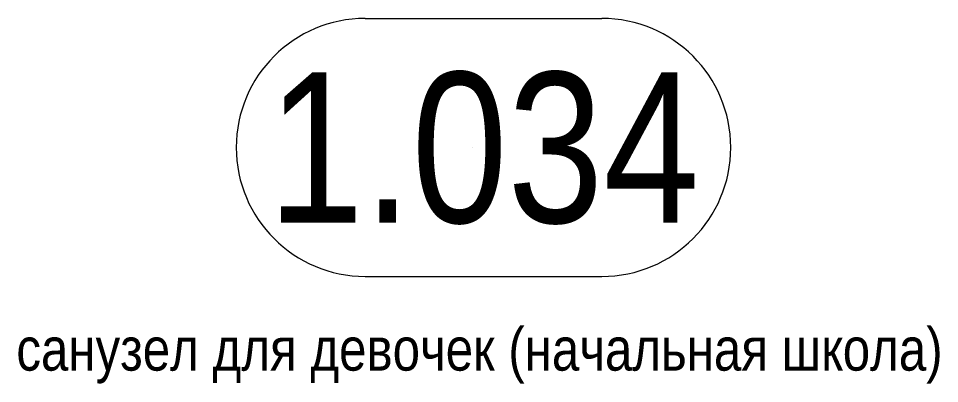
# Model space of a CAD drawing. Header units: millimetres. Extents: x -24360 to 609566, y -391049 to 148426.
# Drawn here: x 263275 to 270021, y -149583 to -146908 of the extents above; entities that cross this region are included whole.
import ezdxf
from ezdxf.enums import TextEntityAlignment as Align

# ---------------------------------------------------------------- set-up
doc = ezdxf.new("R2010")
doc.units = ezdxf.units.MM
doc.layers.get('Defpoints').update_dxf_attribs({"color": 140})
doc.layers.add('АР_Area', color=5, linetype='Continuous', lineweight=5)
doc.styles.add('style1', font='ARIALN.TTF')

# ---------------------------------------------------------------- blocks, each defined once
blk = doc.blocks.new('MOK-МаркаПом_овал_ареал')
for p, q in [((-2.75, 3), (2.75, 3)), ((-2.75, -3), (2.75, -3))]:
    blk.add_line(p, q)
for centre, radius, start, end in [((-2.75, 0), 3, 90, 270), ((2.75, 0), 3, 270, 90), ((-3.75, 0), 3.5, 0, 0.001)]:
    blk.add_arc(centre, radius, start, end)
at = {"color": 0, "style": 'style1'}
blk.add_attdef('АР-ПОМЕЩЕНИЕ:НОМЕР', text='', height=3.5, dxfattribs=at).set_placement((0, 0), align=Align.MIDDLE)

msp = doc.modelspace()

# ---------------------------------------------------------------- block references
at = {"layer": 'АР_Area', "color": 18, "linetype": 'Continuous', "lineweight": 5, "true_color": 0x000000}
ref = msp.add_blockref('MOK-МаркаПом_овал_ареал', (266681.095, -147853.24), dxfattribs=dict(at, xscale=314.9389060831107, yscale=314.9389060831107, zscale=314.9389060831107))
ref.add_attrib('АР-ПОМЕЩЕНИЕ:НОМЕР', '1.034', dxfattribs={"layer": '0', "color": 0, "height": 1102.2862, "style": 'style1'}).set_placement((266681.095, -147853.24), align=Align.MIDDLE)
ref.add_attrib('АР-ПОМЕЩЕНИЕ:НАИМЕНОВАНИЕ', 'санузел для девочек (начальная школа)', dxfattribs={"layer": 'Defpoints', "color": 2, "height": 314.93891, "style": 'style1'}).set_placement((266651.443, -149369.334), align=Align.MIDDLE)

doc.saveas('drawing.dxf')
